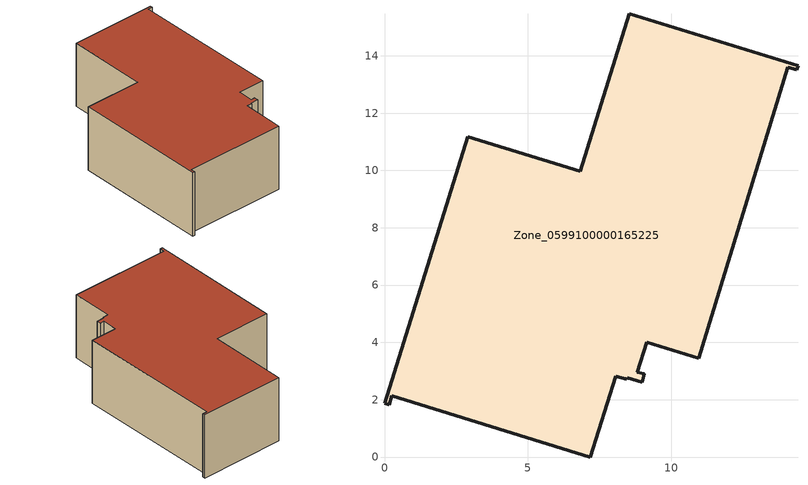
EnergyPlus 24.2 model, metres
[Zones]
Zone_0599100000165225
 floor ground (C_G): 8.45,2.71 8.08,2.82 7.19,0 0.25,2.14 0.16,1.83 0,1.88 2.9,11.18 6.84,9.97 8.54,15.46 14.43,13.66 14.38,13.51 14.08,13.6 10.97,3.45 9.15,4.01 8.82,2.96 9.07,2.9 8.99,2.62 8.47,2.77 z0
 wall outside (C_F): 6.84,9.97 2.9,11.18 0,1.88 0.16,1.83 0.25,2.14 7.19,0 8.08,2.82 8.45,2.71 8.47,2.77 8.99,2.62 9.07,2.9 8.82,2.96 9.15,4.01 10.97,3.45 14.08,13.6 14.38,13.51 14.43,13.66 8.54,15.46 6.84,9.97 z0:4.72
 roof outside (C_R): 8.08,2.82 8.45,2.71 8.47,2.77 8.99,2.62 9.07,2.9 8.82,2.96 9.15,4.01 10.97,3.45 14.08,13.6 14.38,13.51 14.43,13.66 8.54,15.46 6.84,9.97 2.9,11.18 0,1.88 0.16,1.83 0.25,2.14 7.19,0 z4.72
[BUILDING]
Pand.0599100000165225: North Axis=0; Terrain=City; Loads Convergence Tolerance Value=0.04; Temperature Convergence Tolerance Value=0.4; Solar Distribution=FullExterior; Maximum Number of Warmup Days=25; Minimum Number of Warmup Days=1
[Site:Location]
Rotterdam.The.Hague.AP_ZH_NLD Design_Conditions: Latitude=51.96; Longitude=4.45; Time Zone=1; Elevation=-4.5
[SITE:GROUNDTEMPERATURE:BUILDINGSURFACE]
18, 18, 18, 18, 18, 18, 18, 18, 18, 18, 18, 18
[MATERIAL] Thermal Absorptance=0.9; Solar Absorptance=0.7; Visible Absorptance=0.7
Name | Roughness | Thickness | Conductivity | Density | Specific Heat
G.TI.1975-1991 | MediumSmooth | 0.15 | 0.288461 | 540 | 1210
F.TI.1975-1991 | Rough | 0.3 | 0.230769 | 1920 | 840
R.TI.1975-1991 | MediumRough | 0.2 | 0.153846 | 1500 | 1000
[CONSTRUCTION]
C_G: G.TI.1975-1991
C_F: F.TI.1975-1991
C_R: R.TI.1975-1991
[ZONE]
Zone_0599100000165225: Type=1; Multiplier=1; Ceiling Height=Autocalculate; Volume=Autocalculate; Floor Area=autocalculate; Part of Total Floor Area=Yes
[ZONEINFILTRATION:DESIGNFLOWRATE]
Infil_Zone_0599100000165225: Zone or ZoneList or Space or SpaceList=Zone_0599100000165225; Schedule=AlwaysOn; Design Flow Rate Calculation Method=Flow/Area; Flow Rate per Floor Area=0.003; Constant Term Coefficient=1; Temperature Term Coefficient=0; Velocity Term Coefficient=0; Velocity Squared Term Coefficient=0
[HVACTEMPLATE:ZONE:IDEALLOADSAIRSYSTEM]
Zone_0599100000165225: Maximum Heating Supply Air Temperature=50; Minimum Cooling Supply Air Temperature=13; Maximum Heating Supply Air Humidity Ratio=0.0156; Minimum Cooling Supply Air Humidity Ratio=0.0077; Heating Limit=NoLimit; Cooling Limit=NoLimit; Dehumidification Control Type=ConstantSensibleHeatRatio; Cooling Sensible Heat Ratio=0.7; Dehumidification Setpoint=60; Humidification Control Type=None; Humidification Setpoint=30; Outdoor Air Method=None; Outdoor Air Flow Rate per Person=0.00944; Outdoor Air Flow Rate per Zone Floor Area=0; Outdoor Air Flow Rate per Zone=0; Demand Controlled Ventilation Type=None; Outdoor Air Economizer Type=NoEconomizer; Heat Recovery Type=None; Sensible Heat Recovery Effectiveness=0.7; Latent Heat Recovery Effectiveness=0.65
[ZONECONTROL:THERMOSTAT]
ThermostatControl_Zone_0599100000165225: Zone or ZoneList=Zone_0599100000165225; Control Type Schedule=DualSetpointControlType; Control 1=Thermostat_Zone_0599100000165225; Temperature Difference Between Cutout And Setpoint=0
[THERMOSTATSETPOINT:DUALSETPOINT]
Thermostat_Zone_0599100000165225: Heating Setpoint Temperature Schedule=HeatingSetpoint_Zone_0599100000165225; Cooling Setpoint Temperature Schedule=CoolingSetpoint_Zone_0599100000165225
[SCHEDULE:COMPACT]
HeatingSetpoint_Zone_0599100000165225: Through: 12/31, For: AllDays, Until: 24:00, 21
CoolingSetpoint_Zone_0599100000165225: Through: 12/31, For: AllDays, Until: 24:00, 24
DualSetpointControlType: Through: 12/31, For: AllDays, Until: 24:00, 4
AlwaysOn: Through: 12/31, For: AllDays, Until: 24:00, 1
